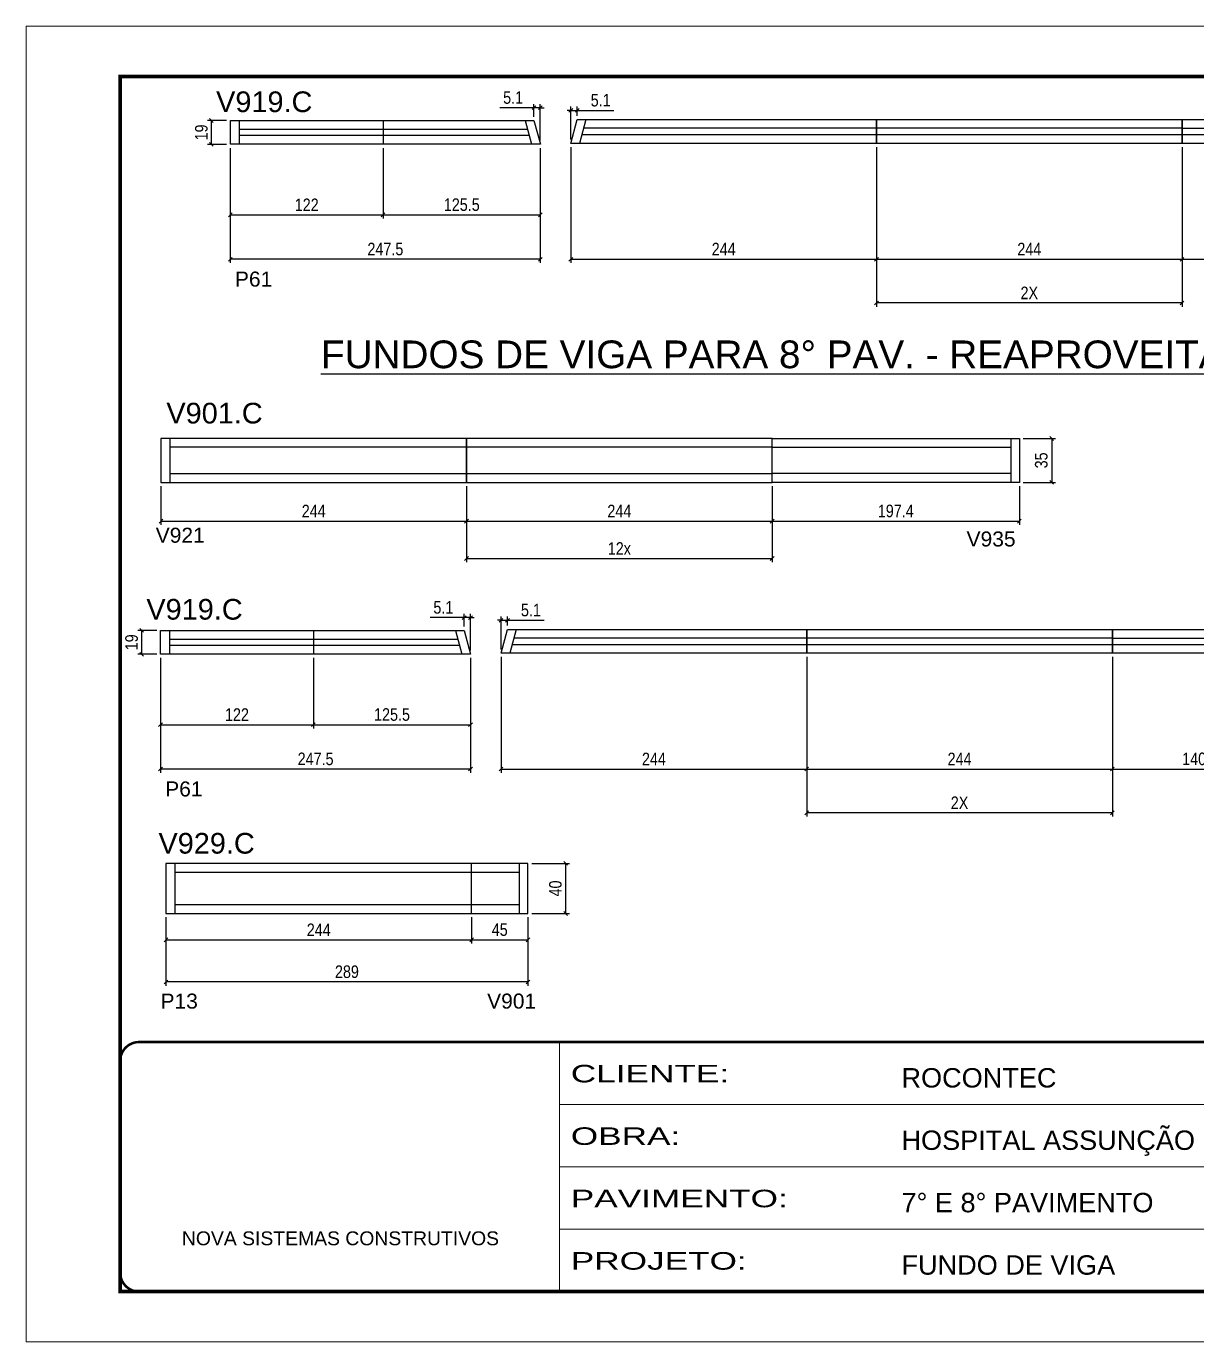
# Model space of a CAD drawing. Header units: millimetres. Extents: x 1427 to 7681, y 297 to 2495.
# Drawn here: x 4611 to 5545, y 297 to 1347 of the extents above; entities that cross this region are included whole.
import ezdxf
from ezdxf.enums import TextEntityAlignment as Align

# ---------------------------------------------------------------- set-up
doc = ezdxf.new("R2010")
doc.units = ezdxf.units.MM
doc.linetypes.add('CONTINUO', pattern=[0])
doc.linetypes.add('DASHED', pattern=[0.75, 0.5, -0.25])
for name, color, linetype in [('5', 5, 'Continuous'), ('COTA', 241, 'Continuous'), ('NOMENCLATURA', 7, 'Continuous'), ('Painéis', 200, 'Continuous'), ('SARR_2.2x7', 40, 'Continuous')]:
    doc.layers.add(name, color=color, linetype=linetype)
doc.layers.add('Folhas', color=255, linetype='Continuous', lineweight=9)
doc.layers.add('SARRAFO DE PRESSAO', color=251, linetype='DASHED', lineweight=9)
doc.styles.add('ARIAL', font='arial.ttf')
doc.styles.add('COTA TECNICA-50', font='techl___.ttf', dxfattribs={"height": 10})
doc.styles.get("Standard").update_dxf_attribs({"font": 'arial.ttf'})
doc.styles.add('Tecnologia', font='')
doc.styles.get('Tecnologia').set_extended_font_data('Forgotten Futurist')
doc.dimstyles.new('COTA PAINEL-50', dxfattribs={"dimtxt": 10, "dimasz": 3, "dimexe": 3, "dimexo": 3, "dimgap": 3, "dimtad": 1, "dimdec": 1, "dimzin": 12, "dimdsep": 46, "dimtxsty": 'COTA TECNICA-50', "dimblk1": 'OBLIQUE', "dimblk2": 'OBLIQUE', "dimsah": 1, "dimcen": 0.9, "dimclrd": 4, "dimclre": 4, "dimclrt": 240, "dimadec": 1, "dimazin": 3, "dimtfac": 1, "dimtdec": 1, "dimtmove": 0, "dimatfit": 3, "dimfxl": 1, "dimtolj": 1, "dimtzin": 12, "dimarcsym": 0})

# ---------------------------------------------------------------- blocks, each defined once
blk = doc.blocks.new('9999999999')
at = {"color": 30, "linetype": 'CONTINUO'}
for p, q in [((98564.6, 34230.2), (98564.6, 34429.4)), ((98564.6, 34379.6), (99584, 34379.6)), ((98564.6, 34329.8), (99488, 34329.8)), ((98564.6, 34280), (99488, 34280))]:
    blk.add_line(p, q, dxfattribs=at)
at = {"color": 30, "linetype": 'CONTINUO', "const_width": 2}
blk.add_lwpolyline([(99584, 34230.2), (99584, 34414.4, 0.414214), (99569, 34429.4), (98229, 34429.4, 0.414214), (98214, 34414.4), (98214, 34245.2, 0.414214), (98229, 34230.2), (99584, 34230.2)], format="xyb", dxfattribs=at)
at = {"layer": 'Folhas'}
blk.add_lwpolyline([(98139, 34190.2), (99624, 34190.2), (99624, 35240.2), (98139, 35240.2)], close=True, dxfattribs=at)
at = {"layer": 'Folhas', "color": 30, "const_width": 3}
blk.add_lwpolyline([(98214, 34230.2), (99584, 34230.2), (99584, 35200.2), (98214, 35200.2)], close=True, dxfattribs=at)
at = {"color": 7, "linetype": 'Continuous', "ltscale": 5, "style": 'ARIAL'}
for s, height, p in [('ROCONTEC', 15.48, (98837.7, 34393.1)), ('HOSPITAL ASSUNÇÃO', 15.483, (98837.7, 34343.3)), ('7° E 8° PAVIMENTO', 15.483, (98837.7, 34293.5)), ('NOVA SISTEMAS CONSTRUTIVOS', 11.059, (98263.2, 34267.2)), ('FUNDO DE VIGA', 15.483, (98837.7, 34243.7))]:
    blk.add_text(s, height=height, dxfattribs=at).set_placement(p)
at = {"layer": 'Folhas', "color": 7, "style": 'Tecnologia', "width": 1.5}
for s, p in [('CLIENTE:', (98573.7, 34397.2)), ('OBRA:', (98573.7, 34347.3)), ('PAVIMENTO:', (98573.7, 34297.5)), ('PROJETO:', (98573.7, 34247.7))]:
    blk.add_text(s, height=14, dxfattribs=at).set_placement(p)
blk = doc.blocks.new('_Oblique')
at = {"color": 0, "linetype": 'ByBlock', "lineweight": -2}
blk.add_line((-0.5, -0.5), (0.5, 0.5), dxfattribs=at)
blk = doc.blocks.new('*D169')
at = {"layer": 'COTA', "color": 4, "linetype": 'ByBlock', "lineweight": -2, "transparency": 16777216}
for p, q in [((4773.4, 1249.5), (4773.4, 1157.8)), ((5020.9, 1249.5), (5020.9, 1157.8)), ((5020.9, 1160.8), (4773.4, 1160.8))]:
    blk.add_line(p, q, dxfattribs=at)
at = {"layer": 'Defpoints', "color": 0, "linetype": 'ByBlock', "transparency": 16777216}
for p in [(4773.4, 1252.5), (5020.9, 1252.5), (4773.4, 1160.8)]:
    blk.add_point(p, dxfattribs=at)
at = {"layer": 'COTA', "color": 4, "linetype": 'ByBlock', "lineweight": -2, "transparency": 16777216, "xscale": 3, "yscale": 3, "zscale": 3}
for p, rotation in [((4773.4, 1160.8), 180.0000000073876), ((5020.9, 1160.8), 7.387610523323929e-09)]:
    blk.add_blockref('_Oblique', p, dxfattribs=dict(at, rotation=rotation))
at = {"layer": 'COTA', "color": 240, "linetype": 'ByBlock', "transparency": 16777216, "insert": (4897.2, 1168.9), "char_height": 10, "attachment_point": 5, "rotation": 0, "style": 'COTA TECNICA-50'}
blk.add_mtext('\\A1;247.5', dxfattribs=at)
blk = doc.blocks.new('*D170')
at = {"layer": 'COTA', "color": 4, "linetype": 'ByBlock', "lineweight": -2, "transparency": 16777216}
for p, q in [((4773.4, 1249.5), (4773.4, 1193.2)), ((4895.4, 1249.5), (4895.4, 1193.2)), ((4773.4, 1196.2), (4895.4, 1196.2))]:
    blk.add_line(p, q, dxfattribs=at)
at = {"layer": 'Defpoints', "color": 0, "linetype": 'ByBlock', "transparency": 16777216}
for p in [(4773.4, 1252.5), (4895.4, 1252.5), (4895.4, 1196.2)]:
    blk.add_point(p, dxfattribs=at)
at = {"layer": 'COTA', "color": 4, "linetype": 'ByBlock', "lineweight": -2, "transparency": 16777216, "xscale": 3, "yscale": 3, "zscale": 3, "rotation": 180}
blk.add_blockref('_Oblique', (4773.4, 1196.2), dxfattribs=at)
at = {"layer": 'COTA', "color": 4, "linetype": 'ByBlock', "lineweight": -2, "transparency": 16777216, "xscale": 3, "yscale": 3, "zscale": 3}
blk.add_blockref('_Oblique', (4895.4, 1196.2), dxfattribs=at)
at = {"layer": 'COTA', "color": 240, "linetype": 'ByBlock', "transparency": 16777216, "insert": (4834.4, 1204.2), "char_height": 10, "attachment_point": 5, "style": 'COTA TECNICA-50'}
blk.add_mtext('\\A1;122', dxfattribs=at)
blk = doc.blocks.new('*D127')
at = {"layer": 'COTA', "color": 4, "linetype": 'ByBlock', "lineweight": -2, "transparency": 16777216}
for p, q in [((4895.4, 1249.5), (4895.4, 1193.2)), ((5020.9, 1249.5), (5020.9, 1193.2)), ((4895.4, 1196.2), (5020.9, 1196.2))]:
    blk.add_line(p, q, dxfattribs=at)
at = {"layer": 'Defpoints', "color": 0, "linetype": 'ByBlock', "transparency": 16777216}
for p in [(4895.4, 1252.5), (5020.9, 1252.5), (5020.9, 1196.2)]:
    blk.add_point(p, dxfattribs=at)
at = {"layer": 'COTA', "color": 4, "linetype": 'ByBlock', "lineweight": -2, "transparency": 16777216, "xscale": 3, "yscale": 3, "zscale": 3, "rotation": 180}
blk.add_blockref('_Oblique', (4895.4, 1196.2), dxfattribs=at)
at = {"layer": 'COTA', "color": 4, "linetype": 'ByBlock', "lineweight": -2, "transparency": 16777216, "xscale": 3, "yscale": 3, "zscale": 3}
blk.add_blockref('_Oblique', (5020.9, 1196.2), dxfattribs=at)
at = {"layer": 'COTA', "color": 240, "linetype": 'ByBlock', "transparency": 16777216, "insert": (4958.2, 1204.3), "char_height": 10, "attachment_point": 5, "style": 'COTA TECNICA-50'}
blk.add_mtext('\\A1;125.5', dxfattribs=at)
blk = doc.blocks.new('*D171')
at = {"layer": 'COTA', "color": 4, "linetype": 'ByBlock', "lineweight": -2, "transparency": 16777216}
for p, q in [((5015.8, 1281.7), (4988.6, 1281.7)), ((5015.8, 1274.5), (5015.8, 1284.7)), ((5020.9, 1281.7), (5015.8, 1281.7)), ((5020.9, 1255.5), (5020.9, 1284.7)), ((5020.9, 1281.7), (5023.9, 1281.7))]:
    blk.add_line(p, q, dxfattribs=at)
at = {"layer": 'Defpoints', "color": 0, "linetype": 'ByBlock', "transparency": 16777216}
for p in [(5015.8, 1281.7), (5015.8, 1271.5), (5020.9, 1252.5)]:
    blk.add_point(p, dxfattribs=at)
at = {"layer": 'COTA', "color": 4, "linetype": 'ByBlock', "lineweight": -2, "transparency": 16777216, "xscale": 3, "yscale": 3, "zscale": 3}
blk.add_blockref('_Oblique', (5015.8, 1281.7), dxfattribs=at)
at = {"layer": 'COTA', "color": 4, "linetype": 'ByBlock', "lineweight": -2, "transparency": 16777216, "xscale": 3, "yscale": 3, "zscale": 3, "rotation": 180}
blk.add_blockref('_Oblique', (5020.9, 1281.7), dxfattribs=at)
at = {"layer": 'COTA', "color": 240, "linetype": 'ByBlock', "transparency": 16777216, "insert": (4999.2, 1289.8), "char_height": 10, "attachment_point": 5, "style": 'COTA TECNICA-50'}
blk.add_mtext('\\A1;5.1', dxfattribs=at)
blk = doc.blocks.new('*D172')
at = {"layer": 'COTA', "color": 4, "linetype": 'ByBlock', "lineweight": -2, "transparency": 16777216}
for p, q in [((5045.3, 1250.3), (5045.3, 1157.8)), ((5289.3, 1250.3), (5289.3, 1157.8)), ((5045.3, 1160.8), (5289.3, 1160.8))]:
    blk.add_line(p, q, dxfattribs=at)
at = {"layer": 'Defpoints', "color": 0, "linetype": 'ByBlock', "transparency": 16777216}
for p in [(5045.3, 1253.3), (5289.3, 1253.3), (5289.3, 1160.8)]:
    blk.add_point(p, dxfattribs=at)
at = {"layer": 'COTA', "color": 4, "linetype": 'ByBlock', "lineweight": -2, "transparency": 16777216, "xscale": 3, "yscale": 3, "zscale": 3, "rotation": 180}
blk.add_blockref('_Oblique', (5045.3, 1160.8), dxfattribs=at)
at = {"layer": 'COTA', "color": 4, "linetype": 'ByBlock', "lineweight": -2, "transparency": 16777216, "xscale": 3, "yscale": 3, "zscale": 3}
blk.add_blockref('_Oblique', (5289.3, 1160.8), dxfattribs=at)
at = {"layer": 'COTA', "color": 240, "linetype": 'ByBlock', "transparency": 16777216, "insert": (5167.3, 1168.9), "char_height": 10, "attachment_point": 5, "style": 'COTA TECNICA-50'}
blk.add_mtext('\\A1;244', dxfattribs=at)
blk = doc.blocks.new('*D128')
at = {"layer": 'COTA', "color": 4, "linetype": 'ByBlock', "lineweight": -2, "transparency": 16777216}
for p, q in [((5289.3, 1250.3), (5289.3, 1157.8)), ((5533.3, 1250.3), (5533.3, 1157.8)), ((5289.3, 1160.8), (5533.3, 1160.8))]:
    blk.add_line(p, q, dxfattribs=at)
at = {"layer": 'Defpoints', "color": 0, "linetype": 'ByBlock', "transparency": 16777216}
for p in [(5289.3, 1253.3), (5533.3, 1253.3), (5533.3, 1160.8)]:
    blk.add_point(p, dxfattribs=at)
at = {"layer": 'COTA', "color": 4, "linetype": 'ByBlock', "lineweight": -2, "transparency": 16777216, "xscale": 3, "yscale": 3, "zscale": 3, "rotation": 180}
blk.add_blockref('_Oblique', (5289.3, 1160.8), dxfattribs=at)
at = {"layer": 'COTA', "color": 4, "linetype": 'ByBlock', "lineweight": -2, "transparency": 16777216, "xscale": 3, "yscale": 3, "zscale": 3}
blk.add_blockref('_Oblique', (5533.3, 1160.8), dxfattribs=at)
at = {"layer": 'COTA', "color": 240, "linetype": 'ByBlock', "transparency": 16777216, "insert": (5411.3, 1168.9), "char_height": 10, "attachment_point": 5, "style": 'COTA TECNICA-50'}
blk.add_mtext('\\A1;244', dxfattribs=at)
blk = doc.blocks.new('*D129')
at = {"layer": 'COTA', "color": 4, "linetype": 'ByBlock', "lineweight": -2, "transparency": 16777216}
for p, q in [((5289.3, 1250.3), (5289.3, 1122.9)), ((5533.3, 1250.3), (5533.3, 1122.9)), ((5533.3, 1125.9), (5289.3, 1125.9))]:
    blk.add_line(p, q, dxfattribs=at)
at = {"layer": 'Defpoints', "color": 0, "linetype": 'ByBlock', "transparency": 16777216}
for p in [(5289.3, 1253.3), (5533.3, 1253.3), (5289.3, 1125.9)]:
    blk.add_point(p, dxfattribs=at)
at = {"layer": 'COTA', "color": 4, "linetype": 'ByBlock', "lineweight": -2, "transparency": 16777216, "xscale": 3, "yscale": 3, "zscale": 3, "rotation": 180}
blk.add_blockref('_Oblique', (5289.3, 1125.9), dxfattribs=at)
at = {"layer": 'COTA', "color": 4, "linetype": 'ByBlock', "lineweight": -2, "transparency": 16777216, "xscale": 3, "yscale": 3, "zscale": 3}
blk.add_blockref('_Oblique', (5533.3, 1125.9), dxfattribs=at)
at = {"layer": 'COTA', "color": 240, "linetype": 'ByBlock', "transparency": 16777216, "insert": (5411.3, 1133.9), "char_height": 10, "attachment_point": 5, "style": 'COTA TECNICA-50'}
blk.add_mtext('\\A1;2X', dxfattribs=at)
blk = doc.blocks.new('*D173')
at = {"layer": 'COTA', "color": 4, "linetype": 'ByBlock', "lineweight": -2, "transparency": 16777216}
for p, q in [((5045.3, 1256.3), (5045.3, 1282.6)), ((5050.4, 1275.3), (5050.4, 1282.6)), ((5045.3, 1279.6), (5042.3, 1279.6)), ((5045.3, 1279.6), (5050.4, 1279.6)), ((5050.4, 1279.6), (5079.7, 1279.6))]:
    blk.add_line(p, q, dxfattribs=at)
at = {"layer": 'Defpoints', "color": 0, "linetype": 'ByBlock', "transparency": 16777216}
for p in [(5045.3, 1279.6), (5050.4, 1272.3), (5045.3, 1253.3)]:
    blk.add_point(p, dxfattribs=at)
at = {"layer": 'COTA', "color": 4, "linetype": 'ByBlock', "lineweight": -2, "transparency": 16777216, "xscale": 3, "yscale": 3, "zscale": 3}
blk.add_blockref('_Oblique', (5045.3, 1279.6), dxfattribs=at)
at = {"layer": 'COTA', "color": 4, "linetype": 'ByBlock', "lineweight": -2, "transparency": 16777216, "xscale": 3, "yscale": 3, "zscale": 3, "rotation": 180}
blk.add_blockref('_Oblique', (5050.4, 1279.6), dxfattribs=at)
at = {"layer": 'COTA', "color": 240, "linetype": 'ByBlock', "transparency": 16777216, "insert": (5069.1, 1287.7), "char_height": 10, "attachment_point": 5, "style": 'COTA TECNICA-50'}
blk.add_mtext('\\A1;5.1', dxfattribs=at)
blk = doc.blocks.new('*D174')
at = {"layer": 'COTA', "color": 4, "linetype": 'ByBlock', "lineweight": -2, "transparency": 16777216}
for p, q in [((5533.3, 1250.3), (5533.3, 1157.8)), ((5673.5, 1190.3), (5673.5, 1157.8)), ((5533.3, 1160.8), (5673.5, 1160.8))]:
    blk.add_line(p, q, dxfattribs=at)
at = {"layer": 'Defpoints', "color": 0, "linetype": 'ByBlock', "transparency": 16777216}
for p in [(5533.3, 1253.3), (5673.5, 1193.3), (5673.5, 1160.8)]:
    blk.add_point(p, dxfattribs=at)
at = {"layer": 'COTA', "color": 4, "linetype": 'ByBlock', "lineweight": -2, "transparency": 16777216, "xscale": 3, "yscale": 3, "zscale": 3, "rotation": 180}
blk.add_blockref('_Oblique', (5533.3, 1160.8), dxfattribs=at)
at = {"layer": 'COTA', "color": 4, "linetype": 'ByBlock', "lineweight": -2, "transparency": 16777216, "xscale": 3, "yscale": 3, "zscale": 3}
blk.add_blockref('_Oblique', (5673.5, 1160.8), dxfattribs=at)
at = {"layer": 'COTA', "color": 240, "linetype": 'ByBlock', "transparency": 16777216, "insert": (5603.4, 1168.9), "char_height": 10, "attachment_point": 5, "style": 'COTA TECNICA-50'}
blk.add_mtext('\\A1;140.2', dxfattribs=at)
blk = doc.blocks.new('*D178')
at = {"layer": 'COTA', "color": 4, "linetype": 'ByBlock', "lineweight": -2, "transparency": 16777216}
for p, q in [((4770.4, 1271.5), (4755.3, 1271.5)), ((4758.3, 1252.5), (4758.3, 1271.5)), ((4770.4, 1252.5), (4755.3, 1252.5))]:
    blk.add_line(p, q, dxfattribs=at)
at = {"layer": 'Defpoints', "color": 0, "linetype": 'ByBlock', "transparency": 16777216}
for p in [(4758.3, 1271.5), (4773.4, 1271.5), (4773.4, 1252.5)]:
    blk.add_point(p, dxfattribs=at)
at = {"layer": 'COTA', "color": 4, "linetype": 'ByBlock', "lineweight": -2, "transparency": 16777216, "xscale": 3, "yscale": 3, "zscale": 3}
for p, rotation in [((4758.3, 1271.5), 90), ((4758.3, 1252.5), 270)]:
    blk.add_blockref('_Oblique', p, dxfattribs=dict(at, rotation=rotation))
at = {"layer": 'COTA', "color": 240, "linetype": 'ByBlock', "transparency": 16777216, "insert": (4750.3, 1262), "char_height": 10, "attachment_point": 5, "rotation": 90, "style": 'COTA TECNICA-50'}
blk.add_mtext('\\A1;19', dxfattribs=at)
blk = doc.blocks.new('*D183')
at = {"layer": 'COTA', "color": 4, "linetype": 'ByBlock', "lineweight": -2, "transparency": 16777216}
for p, q in [((4722, 635.5), (4722, 580.9)), ((5011, 635.5), (5011, 580.9)), ((5011, 583.9), (4722, 583.9))]:
    blk.add_line(p, q, dxfattribs=at)
at = {"layer": 'Defpoints', "color": 0, "linetype": 'ByBlock', "transparency": 16777216}
for p in [(4722, 638.5), (5011, 638.5), (4722, 583.9)]:
    blk.add_point(p, dxfattribs=at)
at = {"layer": 'COTA', "color": 4, "linetype": 'ByBlock', "lineweight": -2, "transparency": 16777216, "xscale": 3, "yscale": 3, "zscale": 3, "rotation": 180}
blk.add_blockref('_Oblique', (4722, 583.9), dxfattribs=at)
at = {"layer": 'COTA', "color": 4, "linetype": 'ByBlock', "lineweight": -2, "transparency": 16777216, "xscale": 3, "yscale": 3, "zscale": 3}
blk.add_blockref('_Oblique', (5011, 583.9), dxfattribs=at)
at = {"layer": 'COTA', "color": 240, "linetype": 'ByBlock', "transparency": 16777216, "insert": (4866.5, 592), "char_height": 10, "attachment_point": 5, "style": 'COTA TECNICA-50'}
blk.add_mtext('\\A1;289', dxfattribs=at)
blk = doc.blocks.new('*D184')
at = {"layer": 'COTA', "color": 4, "linetype": 'ByBlock', "lineweight": -2, "transparency": 16777216}
for p, q in [((5014, 678.5), (5044.1, 678.5)), ((5041.1, 678.5), (5041.1, 638.5)), ((5014, 638.5), (5044.1, 638.5))]:
    blk.add_line(p, q, dxfattribs=at)
at = {"layer": 'Defpoints', "color": 0, "linetype": 'ByBlock', "transparency": 16777216}
for p in [(5011, 678.5), (5011, 638.5), (5041.1, 638.5)]:
    blk.add_point(p, dxfattribs=at)
at = {"layer": 'COTA', "color": 4, "linetype": 'ByBlock', "lineweight": -2, "transparency": 16777216, "xscale": 3, "yscale": 3, "zscale": 3}
for p, rotation in [((5041.1, 678.5), 90), ((5041.1, 638.5), 270)]:
    blk.add_blockref('_Oblique', p, dxfattribs=dict(at, rotation=rotation))
at = {"layer": 'COTA', "color": 240, "linetype": 'ByBlock', "transparency": 16777216, "insert": (5033, 658.5), "char_height": 10, "attachment_point": 5, "rotation": 90, "style": 'COTA TECNICA-50'}
blk.add_mtext('\\A1;40', dxfattribs=at)
blk = doc.blocks.new('*D185')
at = {"layer": 'COTA', "color": 4, "linetype": 'ByBlock', "lineweight": -2, "transparency": 16777216}
for p, q in [((4722, 635.5), (4722, 614.5)), ((4966, 635.5), (4966, 614.5)), ((4722, 617.5), (4966, 617.5))]:
    blk.add_line(p, q, dxfattribs=at)
at = {"layer": 'Defpoints', "color": 0, "linetype": 'ByBlock', "transparency": 16777216}
for p in [(4722, 638.5), (4966, 638.5), (4966, 617.5)]:
    blk.add_point(p, dxfattribs=at)
at = {"layer": 'COTA', "color": 4, "linetype": 'ByBlock', "lineweight": -2, "transparency": 16777216, "xscale": 3, "yscale": 3, "zscale": 3, "rotation": 180}
blk.add_blockref('_Oblique', (4722, 617.5), dxfattribs=at)
at = {"layer": 'COTA', "color": 4, "linetype": 'ByBlock', "lineweight": -2, "transparency": 16777216, "xscale": 3, "yscale": 3, "zscale": 3}
blk.add_blockref('_Oblique', (4966, 617.5), dxfattribs=at)
at = {"layer": 'COTA', "color": 240, "linetype": 'ByBlock', "transparency": 16777216, "insert": (4844, 625.5), "char_height": 10, "attachment_point": 5, "style": 'COTA TECNICA-50'}
blk.add_mtext('\\A1;244', dxfattribs=at)
blk = doc.blocks.new('*D132')
at = {"layer": 'COTA', "color": 4, "linetype": 'ByBlock', "lineweight": -2, "transparency": 16777216}
for p, q in [((4966, 635.5), (4966, 614.5)), ((5011, 635.5), (5011, 614.5)), ((4966, 617.5), (5011, 617.5))]:
    blk.add_line(p, q, dxfattribs=at)
at = {"layer": 'Defpoints', "color": 0, "linetype": 'ByBlock', "transparency": 16777216}
for p in [(4966, 638.5), (5011, 638.5), (5011, 617.5)]:
    blk.add_point(p, dxfattribs=at)
at = {"layer": 'COTA', "color": 4, "linetype": 'ByBlock', "lineweight": -2, "transparency": 16777216, "xscale": 3, "yscale": 3, "zscale": 3, "rotation": 180}
blk.add_blockref('_Oblique', (4966, 617.5), dxfattribs=at)
at = {"layer": 'COTA', "color": 4, "linetype": 'ByBlock', "lineweight": -2, "transparency": 16777216, "xscale": 3, "yscale": 3, "zscale": 3}
blk.add_blockref('_Oblique', (5011, 617.5), dxfattribs=at)
at = {"layer": 'COTA', "color": 240, "linetype": 'ByBlock', "transparency": 16777216, "insert": (4988.5, 625.6), "char_height": 10, "attachment_point": 5, "style": 'COTA TECNICA-50'}
blk.add_mtext('\\A1;45', dxfattribs=at)
blk = doc.blocks.new('*D134')
at = {"layer": 'COTA', "color": 4, "linetype": 'ByBlock', "lineweight": -2, "transparency": 16777216}
for p, q in [((5206, 979.7), (5206, 948.7)), ((5403.4, 979.7), (5403.4, 948.7)), ((5206, 951.7), (5403.4, 951.7))]:
    blk.add_line(p, q, dxfattribs=at)
at = {"layer": 'Defpoints', "color": 0, "linetype": 'ByBlock', "transparency": 16777216}
for p in [(5206, 982.7), (5403.4, 982.7), (5403.4, 951.7)]:
    blk.add_point(p, dxfattribs=at)
at = {"layer": 'COTA', "color": 4, "linetype": 'ByBlock', "lineweight": -2, "transparency": 16777216, "xscale": 3, "yscale": 3, "zscale": 3, "rotation": 180}
blk.add_blockref('_Oblique', (5206, 951.7), dxfattribs=at)
at = {"layer": 'COTA', "color": 4, "linetype": 'ByBlock', "lineweight": -2, "transparency": 16777216, "xscale": 3, "yscale": 3, "zscale": 3}
blk.add_blockref('_Oblique', (5403.4, 951.7), dxfattribs=at)
at = {"layer": 'COTA', "color": 240, "linetype": 'ByBlock', "transparency": 16777216, "insert": (5304.7, 959.8), "char_height": 10, "attachment_point": 5, "style": 'COTA TECNICA-50'}
blk.add_mtext('\\A1;197.4', dxfattribs=at)
blk = doc.blocks.new('*D118')
at = {"layer": 'COTA', "color": 4, "linetype": 'ByBlock', "lineweight": -2, "transparency": 16777216}
for p, q in [((4718, 979.7), (4718, 948.7)), ((4962, 979.7), (4962, 948.7)), ((4718, 951.7), (4962, 951.7))]:
    blk.add_line(p, q, dxfattribs=at)
at = {"layer": 'Defpoints', "color": 0, "linetype": 'ByBlock', "transparency": 16777216}
for p in [(4718, 982.7), (4962, 982.7), (4962, 951.7)]:
    blk.add_point(p, dxfattribs=at)
at = {"layer": 'COTA', "color": 4, "linetype": 'ByBlock', "lineweight": -2, "transparency": 16777216, "xscale": 3, "yscale": 3, "zscale": 3, "rotation": 180}
blk.add_blockref('_Oblique', (4718, 951.7), dxfattribs=at)
at = {"layer": 'COTA', "color": 4, "linetype": 'ByBlock', "lineweight": -2, "transparency": 16777216, "xscale": 3, "yscale": 3, "zscale": 3}
blk.add_blockref('_Oblique', (4962, 951.7), dxfattribs=at)
at = {"layer": 'COTA', "color": 240, "linetype": 'ByBlock', "transparency": 16777216, "insert": (4840, 959.8), "char_height": 10, "attachment_point": 5, "style": 'COTA TECNICA-50'}
blk.add_mtext('\\A1;244', dxfattribs=at)
blk = doc.blocks.new('*D119')
at = {"layer": 'COTA', "color": 4, "linetype": 'ByBlock', "lineweight": -2, "transparency": 16777216}
for p, q in [((4962, 979.7), (4962, 948.7)), ((5206, 979.7), (5206, 948.7)), ((4962, 951.7), (5206, 951.7))]:
    blk.add_line(p, q, dxfattribs=at)
at = {"layer": 'Defpoints', "color": 0, "linetype": 'ByBlock', "transparency": 16777216}
for p in [(4962, 982.7), (5206, 982.7), (5206, 951.7)]:
    blk.add_point(p, dxfattribs=at)
at = {"layer": 'COTA', "color": 4, "linetype": 'ByBlock', "lineweight": -2, "transparency": 16777216, "xscale": 3, "yscale": 3, "zscale": 3, "rotation": 180}
blk.add_blockref('_Oblique', (4962, 951.7), dxfattribs=at)
at = {"layer": 'COTA', "color": 4, "linetype": 'ByBlock', "lineweight": -2, "transparency": 16777216, "xscale": 3, "yscale": 3, "zscale": 3}
blk.add_blockref('_Oblique', (5206, 951.7), dxfattribs=at)
at = {"layer": 'COTA', "color": 240, "linetype": 'ByBlock', "transparency": 16777216, "insert": (5084, 959.8), "char_height": 10, "attachment_point": 5, "style": 'COTA TECNICA-50'}
blk.add_mtext('\\A1;244', dxfattribs=at)
blk = doc.blocks.new('*D155')
at = {"layer": 'COTA', "color": 4, "linetype": 'ByBlock', "lineweight": -2, "transparency": 16777216}
for p, q in [((4962, 979.7), (4962, 918.9)), ((5206, 979.7), (5206, 918.9)), ((4962, 921.9), (5206, 921.9))]:
    blk.add_line(p, q, dxfattribs=at)
at = {"layer": 'Defpoints', "color": 0, "linetype": 'ByBlock', "transparency": 16777216}
for p in [(4962, 982.7), (5206, 982.7), (5206, 921.9)]:
    blk.add_point(p, dxfattribs=at)
at = {"layer": 'COTA', "color": 4, "linetype": 'ByBlock', "lineweight": -2, "transparency": 16777216, "xscale": 3, "yscale": 3, "zscale": 3, "rotation": 180}
blk.add_blockref('_Oblique', (4962, 921.9), dxfattribs=at)
at = {"layer": 'COTA', "color": 4, "linetype": 'ByBlock', "lineweight": -2, "transparency": 16777216, "xscale": 3, "yscale": 3, "zscale": 3}
blk.add_blockref('_Oblique', (5206, 921.9), dxfattribs=at)
at = {"layer": 'COTA', "color": 240, "linetype": 'ByBlock', "transparency": 16777216, "insert": (5084, 929.9), "char_height": 10, "attachment_point": 5, "style": 'COTA TECNICA-50'}
blk.add_mtext('\\A1;12x', dxfattribs=at)
blk = doc.blocks.new('*D168')
at = {"layer": 'COTA', "color": 4, "linetype": 'ByBlock', "lineweight": -2, "transparency": 16777216}
for p, q in [((5406.4, 1017.7), (5432.2, 1017.7)), ((5429.2, 1017.7), (5429.2, 982.7)), ((5406.4, 982.7), (5432.2, 982.7))]:
    blk.add_line(p, q, dxfattribs=at)
at = {"layer": 'Defpoints', "color": 0, "linetype": 'ByBlock', "transparency": 16777216}
for p in [(5403.4, 1017.7), (5403.4, 982.7), (5429.2, 982.7)]:
    blk.add_point(p, dxfattribs=at)
at = {"layer": 'COTA', "color": 4, "linetype": 'ByBlock', "lineweight": -2, "transparency": 16777216, "xscale": 3, "yscale": 3, "zscale": 3}
for p, rotation in [((5429.2, 1017.7), 90), ((5429.2, 982.7), 270)]:
    blk.add_blockref('_Oblique', p, dxfattribs=dict(at, rotation=rotation))
at = {"layer": 'COTA', "color": 240, "linetype": 'ByBlock', "transparency": 16777216, "insert": (5420.9, 1000.2), "char_height": 10, "attachment_point": 5, "rotation": 90, "style": 'COTA TECNICA-50'}
blk.add_mtext('\\A1;35', dxfattribs=at)
blk = doc.blocks.new('*D186')
at = {"layer": 'COTA', "color": 4, "linetype": 'ByBlock', "lineweight": -2, "transparency": 16777216}
for p, q in [((4717.7, 842.5), (4717.7, 750.8)), ((4965.2, 842.5), (4965.2, 750.8)), ((4965.2, 753.8), (4717.7, 753.8))]:
    blk.add_line(p, q, dxfattribs=at)
at = {"layer": 'Defpoints', "color": 0, "linetype": 'ByBlock', "transparency": 16777216}
for p in [(4717.7, 845.5), (4965.2, 845.5), (4717.7, 753.8)]:
    blk.add_point(p, dxfattribs=at)
at = {"layer": 'COTA', "color": 4, "linetype": 'ByBlock', "lineweight": -2, "transparency": 16777216, "xscale": 3, "yscale": 3, "zscale": 3}
for p, rotation in [((4717.7, 753.8), 180.0000000073876), ((4965.2, 753.8), 7.387610523323929e-09)]:
    blk.add_blockref('_Oblique', p, dxfattribs=dict(at, rotation=rotation))
at = {"layer": 'COTA', "color": 240, "linetype": 'ByBlock', "transparency": 16777216, "insert": (4841.5, 761.9), "char_height": 10, "attachment_point": 5, "rotation": 0, "style": 'COTA TECNICA-50'}
blk.add_mtext('\\A1;247.5', dxfattribs=at)
blk = doc.blocks.new('*D187')
at = {"layer": 'COTA', "color": 4, "linetype": 'ByBlock', "lineweight": -2, "transparency": 16777216}
for p, q in [((4717.7, 842.5), (4717.7, 786.2)), ((4839.7, 842.5), (4839.7, 786.2)), ((4717.7, 789.2), (4839.7, 789.2))]:
    blk.add_line(p, q, dxfattribs=at)
at = {"layer": 'Defpoints', "color": 0, "linetype": 'ByBlock', "transparency": 16777216}
for p in [(4717.7, 845.5), (4839.7, 845.5), (4839.7, 789.2)]:
    blk.add_point(p, dxfattribs=at)
at = {"layer": 'COTA', "color": 4, "linetype": 'ByBlock', "lineweight": -2, "transparency": 16777216, "xscale": 3, "yscale": 3, "zscale": 3, "rotation": 180}
blk.add_blockref('_Oblique', (4717.7, 789.2), dxfattribs=at)
at = {"layer": 'COTA', "color": 4, "linetype": 'ByBlock', "lineweight": -2, "transparency": 16777216, "xscale": 3, "yscale": 3, "zscale": 3}
blk.add_blockref('_Oblique', (4839.7, 789.2), dxfattribs=at)
at = {"layer": 'COTA', "color": 240, "linetype": 'ByBlock', "transparency": 16777216, "insert": (4778.7, 797.3), "char_height": 10, "attachment_point": 5, "style": 'COTA TECNICA-50'}
blk.add_mtext('\\A1;122', dxfattribs=at)
blk = doc.blocks.new('*D135')
at = {"layer": 'COTA', "color": 4, "linetype": 'ByBlock', "lineweight": -2, "transparency": 16777216}
for p, q in [((4839.7, 842.5), (4839.7, 786.2)), ((4965.2, 842.5), (4965.2, 786.2)), ((4839.7, 789.2), (4965.2, 789.2))]:
    blk.add_line(p, q, dxfattribs=at)
at = {"layer": 'Defpoints', "color": 0, "linetype": 'ByBlock', "transparency": 16777216}
for p in [(4839.7, 845.5), (4965.2, 845.5), (4965.2, 789.2)]:
    blk.add_point(p, dxfattribs=at)
at = {"layer": 'COTA', "color": 4, "linetype": 'ByBlock', "lineweight": -2, "transparency": 16777216, "xscale": 3, "yscale": 3, "zscale": 3, "rotation": 180}
blk.add_blockref('_Oblique', (4839.7, 789.2), dxfattribs=at)
at = {"layer": 'COTA', "color": 4, "linetype": 'ByBlock', "lineweight": -2, "transparency": 16777216, "xscale": 3, "yscale": 3, "zscale": 3}
blk.add_blockref('_Oblique', (4965.2, 789.2), dxfattribs=at)
at = {"layer": 'COTA', "color": 240, "linetype": 'ByBlock', "transparency": 16777216, "insert": (4902.5, 797.3), "char_height": 10, "attachment_point": 5, "style": 'COTA TECNICA-50'}
blk.add_mtext('\\A1;125.5', dxfattribs=at)
blk = doc.blocks.new('*D188')
at = {"layer": 'COTA', "color": 4, "linetype": 'ByBlock', "lineweight": -2, "transparency": 16777216}
for p, q in [((4960.1, 874.7), (4932.9, 874.7)), ((4960.1, 867.5), (4960.1, 877.7)), ((4965.2, 874.7), (4960.1, 874.7)), ((4965.2, 848.5), (4965.2, 877.7)), ((4965.2, 874.7), (4968.2, 874.7))]:
    blk.add_line(p, q, dxfattribs=at)
at = {"layer": 'Defpoints', "color": 0, "linetype": 'ByBlock', "transparency": 16777216}
for p in [(4960.1, 874.7), (4960.1, 864.5), (4965.2, 845.5)]:
    blk.add_point(p, dxfattribs=at)
at = {"layer": 'COTA', "color": 4, "linetype": 'ByBlock', "lineweight": -2, "transparency": 16777216, "xscale": 3, "yscale": 3, "zscale": 3}
blk.add_blockref('_Oblique', (4960.1, 874.7), dxfattribs=at)
at = {"layer": 'COTA', "color": 4, "linetype": 'ByBlock', "lineweight": -2, "transparency": 16777216, "xscale": 3, "yscale": 3, "zscale": 3, "rotation": 180}
blk.add_blockref('_Oblique', (4965.2, 874.7), dxfattribs=at)
at = {"layer": 'COTA', "color": 240, "linetype": 'ByBlock', "transparency": 16777216, "insert": (4943.5, 882.8), "char_height": 10, "attachment_point": 5, "style": 'COTA TECNICA-50'}
blk.add_mtext('\\A1;5.1', dxfattribs=at)
blk = doc.blocks.new('*D189')
at = {"layer": 'COTA', "color": 4, "linetype": 'ByBlock', "lineweight": -2, "transparency": 16777216}
for p, q in [((4989.6, 843.3), (4989.6, 750.8)), ((5233.6, 843.3), (5233.6, 750.8)), ((4989.6, 753.8), (5233.6, 753.8))]:
    blk.add_line(p, q, dxfattribs=at)
at = {"layer": 'Defpoints', "color": 0, "linetype": 'ByBlock', "transparency": 16777216}
for p in [(4989.6, 846.3), (5233.6, 846.3), (5233.6, 753.8)]:
    blk.add_point(p, dxfattribs=at)
at = {"layer": 'COTA', "color": 4, "linetype": 'ByBlock', "lineweight": -2, "transparency": 16777216, "xscale": 3, "yscale": 3, "zscale": 3, "rotation": 180}
blk.add_blockref('_Oblique', (4989.6, 753.8), dxfattribs=at)
at = {"layer": 'COTA', "color": 4, "linetype": 'ByBlock', "lineweight": -2, "transparency": 16777216, "xscale": 3, "yscale": 3, "zscale": 3}
blk.add_blockref('_Oblique', (5233.6, 753.8), dxfattribs=at)
at = {"layer": 'COTA', "color": 240, "linetype": 'ByBlock', "transparency": 16777216, "insert": (5111.6, 761.9), "char_height": 10, "attachment_point": 5, "style": 'COTA TECNICA-50'}
blk.add_mtext('\\A1;244', dxfattribs=at)
blk = doc.blocks.new('*D136')
at = {"layer": 'COTA', "color": 4, "linetype": 'ByBlock', "lineweight": -2, "transparency": 16777216}
for p, q in [((5233.6, 843.3), (5233.6, 750.8)), ((5477.6, 843.3), (5477.6, 750.8)), ((5233.6, 753.8), (5477.6, 753.8))]:
    blk.add_line(p, q, dxfattribs=at)
at = {"layer": 'Defpoints', "color": 0, "linetype": 'ByBlock', "transparency": 16777216}
for p in [(5233.6, 846.3), (5477.6, 846.3), (5477.6, 753.8)]:
    blk.add_point(p, dxfattribs=at)
at = {"layer": 'COTA', "color": 4, "linetype": 'ByBlock', "lineweight": -2, "transparency": 16777216, "xscale": 3, "yscale": 3, "zscale": 3, "rotation": 180}
blk.add_blockref('_Oblique', (5233.6, 753.8), dxfattribs=at)
at = {"layer": 'COTA', "color": 4, "linetype": 'ByBlock', "lineweight": -2, "transparency": 16777216, "xscale": 3, "yscale": 3, "zscale": 3}
blk.add_blockref('_Oblique', (5477.6, 753.8), dxfattribs=at)
at = {"layer": 'COTA', "color": 240, "linetype": 'ByBlock', "transparency": 16777216, "insert": (5355.6, 761.9), "char_height": 10, "attachment_point": 5, "style": 'COTA TECNICA-50'}
blk.add_mtext('\\A1;244', dxfattribs=at)
blk = doc.blocks.new('*D137')
at = {"layer": 'COTA', "color": 4, "linetype": 'ByBlock', "lineweight": -2, "transparency": 16777216}
for p, q in [((5233.6, 843.3), (5233.6, 715.9)), ((5477.6, 843.3), (5477.6, 715.9)), ((5477.6, 718.9), (5233.6, 718.9))]:
    blk.add_line(p, q, dxfattribs=at)
at = {"layer": 'Defpoints', "color": 0, "linetype": 'ByBlock', "transparency": 16777216}
for p in [(5233.6, 846.3), (5477.6, 846.3), (5233.6, 718.9)]:
    blk.add_point(p, dxfattribs=at)
at = {"layer": 'COTA', "color": 4, "linetype": 'ByBlock', "lineweight": -2, "transparency": 16777216, "xscale": 3, "yscale": 3, "zscale": 3, "rotation": 180}
blk.add_blockref('_Oblique', (5233.6, 718.9), dxfattribs=at)
at = {"layer": 'COTA', "color": 4, "linetype": 'ByBlock', "lineweight": -2, "transparency": 16777216, "xscale": 3, "yscale": 3, "zscale": 3}
blk.add_blockref('_Oblique', (5477.6, 718.9), dxfattribs=at)
at = {"layer": 'COTA', "color": 240, "linetype": 'ByBlock', "transparency": 16777216, "insert": (5355.6, 726.9), "char_height": 10, "attachment_point": 5, "style": 'COTA TECNICA-50'}
blk.add_mtext('\\A1;2X', dxfattribs=at)
blk = doc.blocks.new('*D190')
at = {"layer": 'COTA', "color": 4, "linetype": 'ByBlock', "lineweight": -2, "transparency": 16777216}
for p, q in [((4989.6, 872.6), (4986.6, 872.6)), ((4989.6, 849.3), (4989.6, 875.6)), ((4989.6, 872.6), (4994.7, 872.6)), ((4994.7, 868.3), (4994.7, 875.6)), ((4994.7, 872.6), (5024.1, 872.6))]:
    blk.add_line(p, q, dxfattribs=at)
at = {"layer": 'Defpoints', "color": 0, "linetype": 'ByBlock', "transparency": 16777216}
for p in [(4989.6, 872.6), (4994.7, 865.3), (4989.6, 846.3)]:
    blk.add_point(p, dxfattribs=at)
at = {"layer": 'COTA', "color": 4, "linetype": 'ByBlock', "lineweight": -2, "transparency": 16777216, "xscale": 3, "yscale": 3, "zscale": 3}
blk.add_blockref('_Oblique', (4989.6, 872.6), dxfattribs=at)
at = {"layer": 'COTA', "color": 4, "linetype": 'ByBlock', "lineweight": -2, "transparency": 16777216, "xscale": 3, "yscale": 3, "zscale": 3, "rotation": 180}
blk.add_blockref('_Oblique', (4994.7, 872.6), dxfattribs=at)
at = {"layer": 'COTA', "color": 240, "linetype": 'ByBlock', "transparency": 16777216, "insert": (5013.4, 880.7), "char_height": 10, "attachment_point": 5, "style": 'COTA TECNICA-50'}
blk.add_mtext('\\A1;5.1', dxfattribs=at)
blk = doc.blocks.new('*D191')
at = {"layer": 'COTA', "color": 4, "linetype": 'ByBlock', "lineweight": -2, "transparency": 16777216}
for p, q in [((5477.6, 843.3), (5477.6, 750.8)), ((5617.8, 783.3), (5617.8, 750.8)), ((5477.6, 753.8), (5617.8, 753.8))]:
    blk.add_line(p, q, dxfattribs=at)
at = {"layer": 'Defpoints', "color": 0, "linetype": 'ByBlock', "transparency": 16777216}
for p in [(5477.6, 846.3), (5617.8, 786.3), (5617.8, 753.8)]:
    blk.add_point(p, dxfattribs=at)
at = {"layer": 'COTA', "color": 4, "linetype": 'ByBlock', "lineweight": -2, "transparency": 16777216, "xscale": 3, "yscale": 3, "zscale": 3, "rotation": 180}
blk.add_blockref('_Oblique', (5477.6, 753.8), dxfattribs=at)
at = {"layer": 'COTA', "color": 4, "linetype": 'ByBlock', "lineweight": -2, "transparency": 16777216, "xscale": 3, "yscale": 3, "zscale": 3}
blk.add_blockref('_Oblique', (5617.8, 753.8), dxfattribs=at)
at = {"layer": 'COTA', "color": 240, "linetype": 'ByBlock', "transparency": 16777216, "insert": (5547.7, 761.9), "char_height": 10, "attachment_point": 5, "style": 'COTA TECNICA-50'}
blk.add_mtext('\\A1;140.2', dxfattribs=at)
blk = doc.blocks.new('*D195')
at = {"layer": 'COTA', "color": 4, "linetype": 'ByBlock', "lineweight": -2, "transparency": 16777216}
for p, q in [((4714.7, 864.5), (4699.7, 864.5)), ((4702.7, 845.5), (4702.7, 864.5)), ((4714.7, 845.5), (4699.7, 845.5))]:
    blk.add_line(p, q, dxfattribs=at)
at = {"layer": 'Defpoints', "color": 0, "linetype": 'ByBlock', "transparency": 16777216}
for p in [(4702.7, 864.5), (4717.7, 864.5), (4717.7, 845.5)]:
    blk.add_point(p, dxfattribs=at)
at = {"layer": 'COTA', "color": 4, "linetype": 'ByBlock', "lineweight": -2, "transparency": 16777216, "xscale": 3, "yscale": 3, "zscale": 3}
for p, rotation in [((4702.7, 864.5), 90), ((4702.7, 845.5), 270)]:
    blk.add_blockref('_Oblique', p, dxfattribs=dict(at, rotation=rotation))
at = {"layer": 'COTA', "color": 240, "linetype": 'ByBlock', "transparency": 16777216, "insert": (4694.6, 855), "char_height": 10, "attachment_point": 5, "rotation": 90, "style": 'COTA TECNICA-50'}
blk.add_mtext('\\A1;19', dxfattribs=at)

msp = doc.modelspace()

# ---------------------------------------------------------------- linework, layer by layer
at = {"layer": 'Painéis', "linetype": 'ByBlock'}
for p, q in [((4895.43, 1271.53), (4895.43, 1252.53)), ((4839.74, 864.55), (4839.74, 845.55)), ((4966.01, 638.49), (4966.01, 678.49))]:
    msp.add_line(p, q, dxfattribs=at)
at = {"layer": 'Painéis', "linetype": 'Continuous'}
for points in [[(4773.43, 1271.53), (5015.8, 1271.53), (5020.93, 1252.53), (4773.43, 1252.53)], [(5050.37, 1272.29), (5289.27, 1272.29), (5289.27, 1253.29), (5045.27, 1253.29)], [(5289.27, 1272.29), (5533.27, 1272.29), (5533.27, 1253.29), (5289.27, 1253.29)], [(4717.74, 864.55), (4960.12, 864.55), (4965.24, 845.55), (4717.74, 845.55)], [(4994.69, 865.3), (5233.59, 865.3), (5233.59, 846.3), (4989.59, 846.3)], [(5233.59, 865.3), (5477.59, 865.3), (5477.59, 846.3), (5233.59, 846.3)]]:
    msp.add_lwpolyline(points, close=True, dxfattribs=at)
at = {"layer": 'Painéis', "linetype": 'ByBlock'}
for points in [[(5533.27, 1272.29), (5673.52, 1272.29), (5673.52, 1193.29), (5633.52, 1193.29), (5633.52, 1253.29), (5533.27, 1253.29), (5533.27, 1272.29)], [(5477.59, 865.3), (5617.83, 865.3), (5617.83, 786.3), (5577.83, 786.3), (5577.83, 846.3), (5477.59, 846.3), (5477.59, 865.3)]]:
    msp.add_lwpolyline(points, dxfattribs=at)
for points in [[(4962, 1017.67), (4718, 1017.67), (4718, 982.67), (4962, 982.67)], [(4962, 982.67), (5206, 982.67), (5206, 1017.67), (4962, 1017.67)], [(5403.43, 982.67), (5206, 982.67), (5206, 1017.67), (5403.43, 1017.67)], [(4722.01, 678.49), (4722.01, 638.49), (5011.01, 638.49), (5011.01, 678.49)]]:
    msp.add_lwpolyline(points, close=True, dxfattribs=at)
at = {"layer": 'SARR_2.2x7', "linetype": 'Continuous'}
for p, q in [((4780.43, 1271.53), (4780.43, 1252.53)), ((5008.8, 1271.53), (5013.93, 1252.53)), ((5057.37, 1272.29), (5052.27, 1253.29)), ((4780.43, 1264.53), (5010.69, 1264.53)), ((5054.15, 1260.29), (5289.27, 1260.29)), ((5289.27, 1265.29), (5055.49, 1265.29)), ((5533.27, 1265.29), (5289.27, 1265.29)), ((5289.27, 1260.29), (5533.27, 1260.29)), ((5533.27, 1265.29), (5666.54, 1265.29)), ((5533.27, 1260.29), (5633.52, 1260.29)), ((5012.04, 1259.53), (4780.43, 1259.53)), ((4725, 1017.67), (4725, 982.67)), ((4962, 1010.67), (4725, 1010.67)), ((5206, 1010.67), (4962, 1010.67)), ((5206, 1010.67), (5396.45, 1010.67)), ((5396.45, 1017.67), (5396.45, 982.67)), ((4725, 989.67), (4962, 989.67)), ((4962, 989.67), (5206, 989.67)), ((5396.45, 989.67), (5206, 989.67)), ((4724.74, 864.55), (4724.74, 845.55)), ((4953.12, 864.55), (4958.24, 845.55)), ((5001.69, 865.3), (4996.59, 846.3)), ((4724.74, 857.55), (4955.01, 857.55)), ((4956.36, 852.55), (4724.74, 852.55)), ((4998.47, 853.3), (5233.59, 853.3)), ((5233.59, 858.3), (4999.81, 858.3)), ((5477.59, 858.3), (5233.59, 858.3)), ((5233.59, 853.3), (5477.59, 853.3)), ((5477.59, 858.3), (5610.86, 858.3)), ((5477.59, 853.3), (5577.83, 853.3)), ((4729.01, 678.49), (4729.01, 638.49)), ((5004.01, 678.49), (5004.01, 638.49)), ((4729.01, 671.49), (5004.01, 671.49)), ((5004.01, 645.49), (4729.01, 645.49))]:
    msp.add_line(p, q, dxfattribs=at)

# ---------------------------------------------------------------- block references
at = {"layer": 'SARRAFO DE PRESSAO', "color": 6, "linetype": 'ByBlock'}
msp.add_blockref('9999999999', (-93528.45, -33893.48), dxfattribs=at)

# ---------------------------------------------------------------- texts
at = {"color": 0, "linetype": 'Continuous', "ltscale": 5, "style": 'ARIAL'}
msp.add_text('%%UFUNDOS DE VIGA PARA 8° PAV. - REAPROVEITAR DO 4° PAV.', height=22.1184, dxfattribs=at).set_placement((5303.67, 1073.81), align=Align.CENTER)
at = {"layer": '5', "linetype": 'Continuous'}
for s, p in [('P61', (4777.09, 1138.94)), ('V921', (4713.86, 934.48)), ('V935', (5361.21, 931.49)), ('P61', (4721.41, 731.95)), ('P13', (4717.67, 562.62)), ('V901', (4978.45, 562.62))]:
    msp.add_text(s, height=12, rotation=359.99996, dxfattribs=at).set_placement(p)
at = {"layer": 'NOMENCLATURA', "linetype": 'Continuous'}
for s, p in [('V919.C', (4762.07, 1278.24)), ('V901.C', (4722.36, 1029.69)), ('V919.C', (4706.39, 873.11)), ('V929.C', (4716.05, 686.33))]:
    msp.add_text(s, height=16.5, dxfattribs=at).set_placement(p)

# ---------------------------------------------------------------- dimensions: what is measured, and where the dimension line sits
at = {"layer": 'COTA', "linetype": 'ByBlock'}
for base, p1, p2, picture, middle in [((5015.8, 1281.69), (5020.93, 1252.53), (5015.8, 1271.53), '*D171', (4999.19, 1289.8)), ((4895.43, 1196.19), (4773.43, 1252.53), (4895.43, 1252.53), '*D170', (4834.43, 1204.25)), ((5020.93, 1196.19), (4895.43, 1252.53), (5020.93, 1252.53), '*D127', (4958.18, 1204.3)), ((5673.5154, 1160.8208), (5533.2671, 1253.2866), (5673.5154, 1193.2866), '*D174', (5603.3913, 1168.9231)), ((5403.43, 951.68), (5206, 982.67), (5403.43, 982.67), '*D134', (5304.71, 959.78)), ((4960.12, 874.71), (4965.24, 845.55), (4960.12, 864.55), '*D188', (4943.51, 882.82)), ((4839.74, 789.2), (4717.74, 845.55), (4839.74, 845.55), '*D187', (4778.74, 797.26)), ((4965.24, 789.2), (4839.74, 845.55), (4965.24, 845.55), '*D135', (4902.49, 797.31)), ((5617.83, 753.84), (5477.59, 846.3), (5617.83, 786.3), '*D191', (5547.71, 761.94)), ((4722.01, 583.89), (5011.01, 638.49), (4722.01, 638.49), '*D183', (4866.51, 591.99)), ((4966.01, 617.46), (4722.01, 638.49), (4966.01, 638.49), '*D185', (4844.01, 625.54)), ((5011.01, 617.46), (4966.01, 638.49), (5011.01, 638.49), '*D132', (4988.51, 625.57))]:
    dim = msp.add_linear_dim(base=base, p1=p1, p2=p2, dimstyle='COTA PAINEL-50', override={"dimarcsym": 1}, dxfattribs=at)
    dim.commit()
    dim.dimension.update_dxf_attribs({"geometry": picture, "text_midpoint": middle})
for base, p1, p2, picture, middle in [((5045.27, 1279.59), (5050.37, 1272.29), (5045.27, 1253.29), '*D173', (5069.12, 1279.59)), ((4989.59, 872.61), (4994.69, 865.3), (4989.59, 846.3), '*D190', (5013.44, 872.61))]:
    dim = msp.add_linear_dim(base=base, p1=p1, p2=p2, dimstyle='COTA PAINEL-50', override={"dimarcsym": 1}, dxfattribs=at)
    dim.commit()
    dim.dimension.update_dxf_attribs({"geometry": picture, "text_midpoint": middle, "dimtype": 160})
for base, p1, p2, picture, middle in [((4758.34, 1271.53), (4773.43, 1252.53), (4773.43, 1271.53), '*D178', (4750.25, 1262.03)), ((5429.16, 982.67), (5403.43, 1017.67), (5403.43, 982.67), '*D168', (5420.94, 1000.17)), ((4702.66, 864.55), (4717.74, 845.55), (4717.74, 864.55), '*D195', (4694.57, 855.05)), ((5041.12, 638.49), (5011.01, 678.49), (5011.01, 638.49), '*D184', (5033.02, 658.49))]:
    dim = msp.add_linear_dim(base=base, p1=p1, p2=p2, angle=90, dimstyle='COTA PAINEL-50', override={"dimarcsym": 1}, dxfattribs=at)
    dim.commit()
    dim.dimension.update_dxf_attribs({"geometry": picture, "text_midpoint": middle})
for p1, p2, distance, picture, middle in [((5020.93, 1252.53), (4773.43, 1252.53), 91.71, '*D169', (4897.18, 1168.93)), ((5045.27, 1253.29), (5289.27, 1253.29), -92.47, '*D172', (5167.27, 1168.89)), ((5289.27, 1253.29), (5533.27, 1253.29), -92.47, '*D128', (5411.27, 1168.89)), ((4718, 982.67), (4962, 982.67), -30.99, '*D118', (4840, 959.75)), ((4962, 982.67), (5206, 982.67), -30.99, '*D119', (5084, 959.75)), ((4965.24, 845.55), (4717.74, 845.55), 91.71, '*D186', (4841.49, 761.95)), ((4989.59, 846.3), (5233.59, 846.3), -92.47, '*D189', (5111.59, 761.91)), ((5233.59, 846.3), (5477.59, 846.3), -92.47, '*D136', (5355.59, 761.91))]:
    dim = msp.add_aligned_dim(p1=p1, p2=p2, distance=distance, dimstyle='COTA PAINEL-50', override={"dimarcsym": 1}, dxfattribs=at)
    dim.commit()
    dim.dimension.update_dxf_attribs({"geometry": picture, "text_midpoint": middle})
for base, p1, p2, text, picture, middle in [((5289.27, 1125.87), (5533.27, 1253.29), (5289.27, 1253.29), '2X', '*D129', (5411.27, 1133.93)), ((5206, 921.87), (4962, 982.67), (5206, 982.67), '12x', '*D155', (5084, 929.93)), ((5233.59, 718.88), (5477.59, 846.3), (5233.59, 846.3), '2X', '*D137', (5355.59, 726.94))]:
    dim = msp.add_linear_dim(base=base, p1=p1, p2=p2, text=text, dimstyle='COTA PAINEL-50', override={"dimarcsym": 1}, dxfattribs=at)
    dim.commit()
    dim.dimension.update_dxf_attribs({"geometry": picture, "text_midpoint": middle})

doc.saveas('drawing.dxf')
